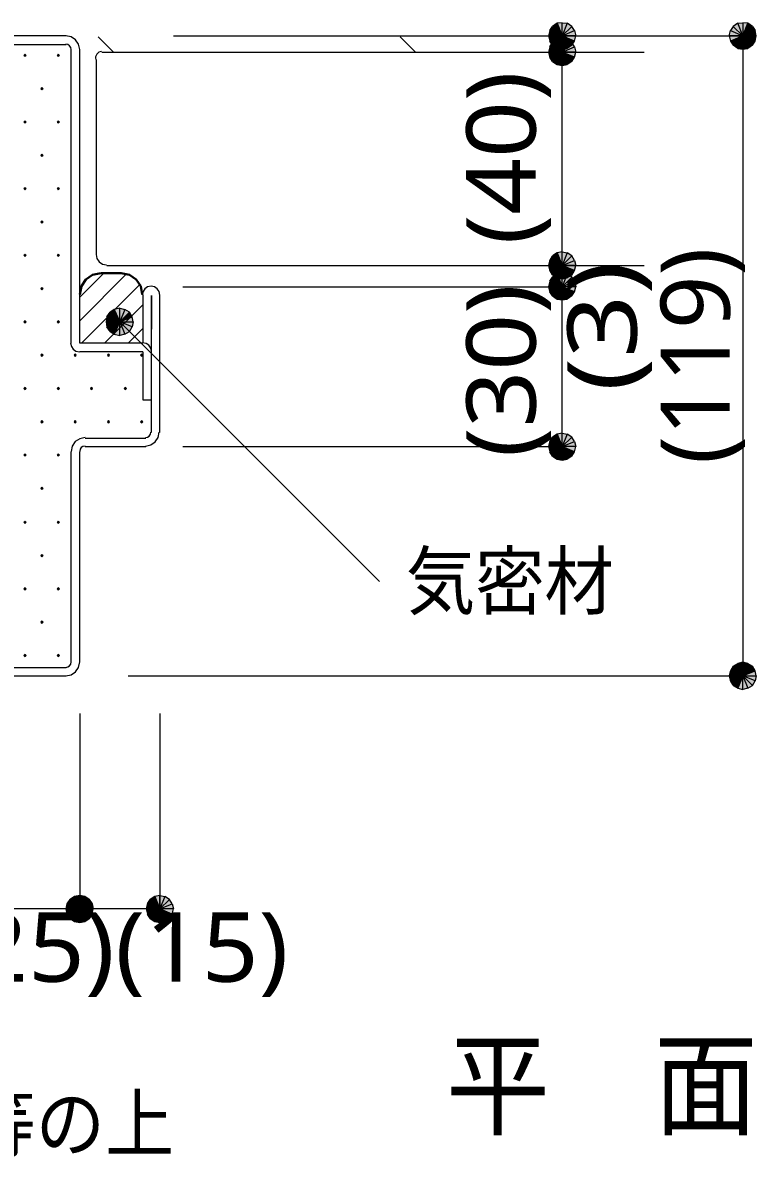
# Model space of a CAD drawing. Header units: millimetres. Extents: x 0 to 420, y 0 to 297.
# Drawn here: x 253.83 to 281.35, y 211.16 to 253.7 of the extents above; entities that cross this region are included whole.
import ezdxf
from ezdxf.enums import TextEntityAlignment as Align

# ---------------------------------------------------------------- set-up
doc = ezdxf.new("R2010")
doc.units = ezdxf.units.MM
doc.styles.add('kst32b', font='NotoSansJP-Variable.ttf')

msp = doc.modelspace()

# ---------------------------------------------------------------- hatches: boundary and pattern name
h = msp.add_hatch(color=7)
h.paths.add_polyline_path([(273.875, 253.682), (273.706, 253.555), (274.066, 253.217), (273.875, 253.682)])
h.paths.add_polyline_path([(273.706, 253.555), (274.066, 253.217), (273.6, 253.407), (273.706, 253.555)])
h.paths.add_polyline_path([(274.066, 253.217), (273.6, 253.407), (273.558, 253.217), (274.066, 253.217)])
h = msp.add_hatch(color=7)
h.paths.add_polyline_path([(274.426, 253.555), (274.257, 253.682), (274.066, 253.217), (274.426, 253.555)])
h.paths.add_polyline_path([(274.257, 253.682), (274.066, 253.217), (274.066, 253.704), (274.257, 253.682)])
h.paths.add_polyline_path([(274.066, 253.217), (274.066, 253.704), (273.875, 253.682), (274.066, 253.217)])
h = msp.add_hatch(color=7)
h.paths.add_polyline_path([(281.03, 253.682), (280.839, 253.704), (280.839, 253.217), (281.03, 253.682)])
h.paths.add_polyline_path([(280.839, 253.704), (280.839, 253.217), (280.649, 253.682), (280.839, 253.704)])
h.paths.add_polyline_path([(280.839, 253.217), (280.649, 253.682), (280.479, 253.555), (280.839, 253.217)])
h = msp.add_hatch(color=7)
h.paths.add_polyline_path([(281.347, 253.217), (281.305, 253.407), (280.839, 253.217), (281.347, 253.217)])
h.paths.add_polyline_path([(281.305, 253.407), (280.839, 253.217), (281.199, 253.555), (281.305, 253.407)])
h.paths.add_polyline_path([(280.839, 253.217), (281.199, 253.555), (281.03, 253.682), (280.839, 253.217)])
h = msp.add_hatch(color=7)
h.paths.add_polyline_path([(273.558, 253.217), (273.6, 253.005), (274.066, 253.217), (273.558, 253.217)])
h.paths.add_polyline_path([(273.6, 253.005), (274.066, 253.217), (273.706, 252.857), (273.6, 253.005)])
h.paths.add_polyline_path([(274.066, 253.217), (273.706, 252.857), (273.875, 252.73), (274.066, 253.217)])
for points in [[(273.875, 252.73), (274.066, 252.709), (274.066, 253.217), (273.875, 252.73)], [(281.305, 253.005), (281.347, 253.217), (280.839, 253.217), (281.305, 253.005)], [(253.915, 252.518), (253.894, 252.497), (253.873, 252.476), (253.894, 252.455), (253.915, 252.434), (253.937, 252.455), (253.958, 252.476), (253.937, 252.497), (253.915, 252.518)], [(255.164, 252.518), (255.143, 252.497), (255.122, 252.476), (255.143, 252.455), (255.164, 252.434), (255.185, 252.455), (255.207, 252.476), (255.185, 252.497), (255.164, 252.518)], [(273.875, 252.137), (274.066, 252.095), (274.066, 252.603), (273.875, 252.137)], [(254.55, 251.27), (254.529, 251.248), (254.508, 251.227), (254.529, 251.206), (254.55, 251.185), (254.571, 251.206), (254.593, 251.227), (254.571, 251.248), (254.55, 251.27)], [(253.915, 250.021), (253.894, 249.999), (253.873, 249.978), (253.894, 249.957), (253.915, 249.936), (253.937, 249.957), (253.958, 249.978), (253.937, 249.999), (253.915, 250.021)], [(255.164, 250.021), (255.143, 249.999), (255.122, 249.978), (255.143, 249.957), (255.164, 249.936), (255.185, 249.957), (255.207, 249.978), (255.185, 249.999), (255.164, 250.021)], [(254.55, 248.772), (254.529, 248.751), (254.508, 248.729), (254.529, 248.708), (254.55, 248.687), (254.571, 248.708), (254.593, 248.729), (254.571, 248.751), (254.55, 248.772)], [(253.915, 247.523), (253.894, 247.502), (253.873, 247.481), (253.894, 247.459), (253.915, 247.438), (253.937, 247.459), (253.958, 247.481), (253.937, 247.502), (253.915, 247.523)], [(255.164, 247.523), (255.143, 247.502), (255.122, 247.481), (255.143, 247.459), (255.164, 247.438), (255.185, 247.459), (255.207, 247.481), (255.185, 247.502), (255.164, 247.523)], [(254.55, 246.274), (254.529, 246.253), (254.508, 246.232), (254.529, 246.211), (254.55, 246.189), (254.571, 246.211), (254.593, 246.232), (254.571, 246.253), (254.55, 246.274)], [(253.915, 245.025), (253.894, 245.004), (253.873, 244.983), (253.894, 244.962), (253.915, 244.941), (253.937, 244.962), (253.958, 244.983), (253.937, 245.004), (253.915, 245.025)], [(255.164, 245.025), (255.143, 245.004), (255.122, 244.983), (255.143, 244.962), (255.164, 244.941), (255.185, 244.962), (255.207, 244.983), (255.185, 245.004), (255.164, 245.025)], [(273.875, 244.136), (274.066, 244.094), (274.066, 244.602), (273.875, 244.136)], [(273.875, 243.332), (274.066, 243.311), (274.066, 243.798), (273.875, 243.332)], [(254.55, 243.776), (254.529, 243.755), (254.508, 243.734), (254.529, 243.713), (254.55, 243.692), (254.571, 243.713), (254.593, 243.734), (254.571, 243.755), (254.55, 243.776)], [(253.915, 242.528), (253.894, 242.506), (253.873, 242.485), (253.894, 242.464), (253.915, 242.443), (253.937, 242.464), (253.958, 242.485), (253.937, 242.506), (253.915, 242.528)], [(255.164, 242.528), (255.143, 242.506), (255.122, 242.485), (255.143, 242.464), (255.164, 242.443), (255.185, 242.464), (255.207, 242.485), (255.185, 242.506), (255.164, 242.528)], [(257.937, 242.676), (257.831, 242.845), (257.471, 242.485), (257.937, 242.676)], [(254.55, 241.279), (254.529, 241.258), (254.508, 241.237), (254.529, 241.215), (254.55, 241.194), (254.571, 241.215), (254.593, 241.237), (254.571, 241.258), (254.55, 241.279)], [(255.799, 241.279), (255.778, 241.258), (255.757, 241.237), (255.778, 241.215), (255.799, 241.194), (255.82, 241.215), (255.841, 241.237), (255.82, 241.258), (255.799, 241.279)], [(257.048, 241.279), (257.027, 241.258), (257.006, 241.237), (257.027, 241.215), (257.048, 241.194), (257.069, 241.215), (257.09, 241.237), (257.069, 241.258), (257.048, 241.279)], [(258.297, 241.279), (258.276, 241.258), (258.254, 241.237), (258.276, 241.215), (258.297, 241.194), (258.318, 241.215), (258.339, 241.237), (258.318, 241.258), (258.297, 241.279)], [(253.915, 240.03), (253.894, 240.009), (253.873, 239.988), (253.894, 239.966), (253.915, 239.945), (253.937, 239.966), (253.958, 239.988), (253.937, 240.009), (253.915, 240.03)], [(255.164, 240.03), (255.143, 240.009), (255.122, 239.988), (255.143, 239.966), (255.164, 239.945), (255.185, 239.966), (255.207, 239.988), (255.185, 240.009), (255.164, 240.03)], [(256.413, 240.03), (256.392, 240.009), (256.371, 239.988), (256.392, 239.966), (256.413, 239.945), (256.434, 239.966), (256.455, 239.988), (256.434, 240.009), (256.413, 240.03)], [(257.683, 240.03), (257.662, 240.009), (257.641, 239.988), (257.662, 239.966), (257.683, 239.945), (257.704, 239.966), (257.725, 239.988), (257.704, 240.009), (257.683, 240.03)], [(254.55, 238.781), (254.529, 238.76), (254.508, 238.739), (254.529, 238.718), (254.55, 238.696), (254.571, 238.718), (254.593, 238.739), (254.571, 238.76), (254.55, 238.781)], [(255.799, 238.781), (255.778, 238.76), (255.757, 238.739), (255.778, 238.718), (255.799, 238.696), (255.82, 238.718), (255.841, 238.739), (255.82, 238.76), (255.799, 238.781)], [(257.048, 238.781), (257.027, 238.76), (257.006, 238.739), (257.027, 238.718), (257.048, 238.696), (257.069, 238.718), (257.09, 238.739), (257.069, 238.76), (257.048, 238.781)], [(258.297, 238.781), (258.276, 238.76), (258.254, 238.739), (258.276, 238.718), (258.297, 238.696), (258.318, 238.718), (258.339, 238.739), (258.318, 238.76), (258.297, 238.781)], [(253.915, 237.532), (253.894, 237.511), (253.873, 237.49), (253.894, 237.469), (253.915, 237.448), (253.937, 237.469), (253.958, 237.49), (253.937, 237.511), (253.915, 237.532)], [(255.164, 237.532), (255.143, 237.511), (255.122, 237.49), (255.143, 237.469), (255.164, 237.448), (255.185, 237.469), (255.207, 237.49), (255.185, 237.511), (255.164, 237.532)], [(273.875, 237.342), (274.066, 237.299), (274.066, 237.807), (273.875, 237.342)], [(254.55, 236.283), (254.529, 236.262), (254.508, 236.241), (254.529, 236.22), (254.55, 236.199), (254.571, 236.22), (254.593, 236.241), (254.571, 236.262), (254.55, 236.283)], [(253.915, 235.013), (253.894, 234.992), (253.873, 234.971), (253.894, 234.95), (253.915, 234.929), (253.937, 234.95), (253.958, 234.971), (253.937, 234.992), (253.915, 235.013)], [(255.164, 235.013), (255.143, 234.992), (255.122, 234.971), (255.143, 234.95), (255.164, 234.929), (255.185, 234.95), (255.207, 234.971), (255.185, 234.992), (255.164, 235.013)], [(254.55, 233.765), (254.529, 233.743), (254.508, 233.722), (254.529, 233.701), (254.55, 233.68), (254.571, 233.701), (254.593, 233.722), (254.571, 233.743), (254.55, 233.765)], [(253.915, 232.516), (253.894, 232.495), (253.873, 232.473), (253.894, 232.452), (253.915, 232.431), (253.937, 232.452), (253.958, 232.473), (253.937, 232.495), (253.915, 232.516)], [(255.164, 232.516), (255.143, 232.495), (255.122, 232.473), (255.143, 232.452), (255.164, 232.431), (255.185, 232.452), (255.207, 232.473), (255.185, 232.495), (255.164, 232.516)], [(254.55, 231.267), (254.529, 231.246), (254.508, 231.225), (254.529, 231.204), (254.55, 231.182), (254.571, 231.204), (254.593, 231.225), (254.571, 231.246), (254.55, 231.267)], [(253.915, 230.018), (253.894, 229.997), (253.873, 229.976), (253.894, 229.955), (253.915, 229.933), (253.937, 229.955), (253.958, 229.976), (253.937, 229.997), (253.915, 230.018)], [(255.164, 230.018), (255.143, 229.997), (255.122, 229.976), (255.143, 229.955), (255.164, 229.933), (255.185, 229.955), (255.207, 229.976), (255.185, 229.997), (255.164, 230.018)], [(280.374, 229.404), (280.331, 229.214), (280.839, 229.214), (280.374, 229.404)], [(255.778, 220.006), (255.969, 219.964), (255.969, 220.472), (255.778, 220.006)], [(258.784, 220.006), (258.974, 219.964), (258.974, 220.472), (258.784, 220.006)]]:
    msp.add_hatch(color=7).paths.add_polyline_path(points)
h = msp.add_hatch(color=7)
h.paths.add_polyline_path([(274.532, 253.005), (274.574, 253.217), (274.066, 253.217), (274.532, 253.005)])
h.paths.add_polyline_path([(274.574, 253.217), (274.066, 253.217), (274.532, 253.407), (274.574, 253.217)])
h.paths.add_polyline_path([(274.066, 253.217), (274.532, 253.407), (274.426, 253.555), (274.066, 253.217)])
h = msp.add_hatch(color=7)
h.paths.add_polyline_path([(274.066, 252.709), (274.257, 252.73), (274.066, 253.217), (274.066, 252.709)])
h.paths.add_polyline_path([(274.257, 252.73), (274.066, 253.217), (274.426, 252.857), (274.257, 252.73)])
h.paths.add_polyline_path([(274.066, 253.217), (274.426, 252.857), (274.532, 253.005), (274.066, 253.217)])
h = msp.add_hatch(color=7)
h.paths.add_polyline_path([(280.479, 253.555), (280.374, 253.407), (280.839, 253.217), (280.479, 253.555)])
h.paths.add_polyline_path([(280.374, 253.407), (280.839, 253.217), (280.331, 253.217), (280.374, 253.407)])
h.paths.add_polyline_path([(280.839, 253.217), (280.331, 253.217), (280.374, 253.005), (280.839, 253.217)])
h = msp.add_hatch(color=7)
h.paths.add_polyline_path([(280.374, 253.005), (280.479, 252.857), (280.839, 253.217), (280.374, 253.005)])
h.paths.add_polyline_path([(280.479, 252.857), (280.839, 253.217), (280.649, 252.73), (280.479, 252.857)])
h.paths.add_polyline_path([(280.839, 253.217), (280.649, 252.73), (280.839, 252.709), (280.839, 253.217)])
h = msp.add_hatch(color=7)
h.paths.add_polyline_path([(280.839, 252.709), (281.03, 252.73), (280.839, 253.217), (280.839, 252.709)])
h.paths.add_polyline_path([(281.03, 252.73), (280.839, 253.217), (281.199, 252.857), (281.03, 252.73)])
h.paths.add_polyline_path([(280.839, 253.217), (281.199, 252.857), (281.305, 253.005), (280.839, 253.217)])
h = msp.add_hatch(color=7)
h.paths.add_polyline_path([(273.875, 253.069), (273.706, 252.963), (274.066, 252.603), (273.875, 253.069)])
h.paths.add_polyline_path([(273.706, 252.963), (274.066, 252.603), (273.6, 252.793), (273.706, 252.963)])
h.paths.add_polyline_path([(274.066, 252.603), (273.6, 252.793), (273.558, 252.603), (274.066, 252.603)])
h = msp.add_hatch(color=7)
h.paths.add_polyline_path([(274.426, 252.963), (274.257, 253.069), (274.066, 252.603), (274.426, 252.963)])
h.paths.add_polyline_path([(274.257, 253.069), (274.066, 252.603), (274.066, 253.111), (274.257, 253.069)])
h.paths.add_polyline_path([(274.066, 252.603), (274.066, 253.111), (273.875, 253.069), (274.066, 252.603)])
h = msp.add_hatch(color=7)
h.paths.add_polyline_path([(274.532, 252.412), (274.574, 252.603), (274.066, 252.603), (274.532, 252.412)])
h.paths.add_polyline_path([(274.574, 252.603), (274.066, 252.603), (274.532, 252.793), (274.574, 252.603)])
h.paths.add_polyline_path([(274.066, 252.603), (274.532, 252.793), (274.426, 252.963), (274.066, 252.603)])
h = msp.add_hatch(color=7)
h.paths.add_polyline_path([(273.558, 252.603), (273.6, 252.412), (274.066, 252.603), (273.558, 252.603)])
h.paths.add_polyline_path([(273.6, 252.412), (274.066, 252.603), (273.706, 252.243), (273.6, 252.412)])
h.paths.add_polyline_path([(274.066, 252.603), (273.706, 252.243), (273.875, 252.137), (274.066, 252.603)])
h = msp.add_hatch(color=7)
h.paths.add_polyline_path([(274.066, 252.095), (274.257, 252.137), (274.066, 252.603), (274.066, 252.095)])
h.paths.add_polyline_path([(274.257, 252.137), (274.066, 252.603), (274.426, 252.243), (274.257, 252.137)])
h.paths.add_polyline_path([(274.066, 252.603), (274.426, 252.243), (274.532, 252.412), (274.066, 252.603)])
h = msp.add_hatch(color=7)
h.paths.add_polyline_path([(273.875, 245.068), (273.706, 244.962), (274.066, 244.602), (273.875, 245.068)])
h.paths.add_polyline_path([(273.706, 244.962), (274.066, 244.602), (273.6, 244.792), (273.706, 244.962)])
h.paths.add_polyline_path([(274.066, 244.602), (273.6, 244.792), (273.558, 244.602), (274.066, 244.602)])
h = msp.add_hatch(color=7)
h.paths.add_polyline_path([(274.426, 244.962), (274.257, 245.068), (274.066, 244.602), (274.426, 244.962)])
h.paths.add_polyline_path([(274.257, 245.068), (274.066, 244.602), (274.066, 245.11), (274.257, 245.068)])
h.paths.add_polyline_path([(274.066, 244.602), (274.066, 245.11), (273.875, 245.068), (274.066, 244.602)])
h = msp.add_hatch(color=7)
h.paths.add_polyline_path([(274.532, 244.412), (274.574, 244.602), (274.066, 244.602), (274.532, 244.412)])
h.paths.add_polyline_path([(274.574, 244.602), (274.066, 244.602), (274.532, 244.792), (274.574, 244.602)])
h.paths.add_polyline_path([(274.066, 244.602), (274.532, 244.792), (274.426, 244.962), (274.066, 244.602)])
h = msp.add_hatch(color=7)
h.paths.add_polyline_path([(273.558, 244.602), (273.6, 244.412), (274.066, 244.602), (273.558, 244.602)])
h.paths.add_polyline_path([(273.6, 244.412), (274.066, 244.602), (273.706, 244.242), (273.6, 244.412)])
h.paths.add_polyline_path([(274.066, 244.602), (273.706, 244.242), (273.875, 244.136), (274.066, 244.602)])
h = msp.add_hatch(color=7)
h.paths.add_polyline_path([(273.875, 244.284), (273.706, 244.157), (274.066, 243.798), (273.875, 244.284)])
h.paths.add_polyline_path([(273.706, 244.157), (274.066, 243.798), (273.6, 244.009), (273.706, 244.157)])
h.paths.add_polyline_path([(274.066, 243.798), (273.6, 244.009), (273.558, 243.798), (274.066, 243.798)])
h = msp.add_hatch(color=7)
h.paths.add_polyline_path([(274.426, 244.157), (274.257, 244.284), (274.066, 243.798), (274.426, 244.157)])
h.paths.add_polyline_path([(274.257, 244.284), (274.066, 243.798), (274.066, 244.306), (274.257, 244.284)])
h.paths.add_polyline_path([(274.066, 243.798), (274.066, 244.306), (273.875, 244.284), (274.066, 243.798)])
h = msp.add_hatch(color=7)
h.paths.add_polyline_path([(274.066, 244.094), (274.257, 244.136), (274.066, 244.602), (274.066, 244.094)])
h.paths.add_polyline_path([(274.257, 244.136), (274.066, 244.602), (274.426, 244.242), (274.257, 244.136)])
h.paths.add_polyline_path([(274.066, 244.602), (274.426, 244.242), (274.532, 244.412), (274.066, 244.602)])
h = msp.add_hatch(color=7)
h.paths.add_polyline_path([(273.558, 243.798), (273.6, 243.607), (274.066, 243.798), (273.558, 243.798)])
h.paths.add_polyline_path([(273.6, 243.607), (274.066, 243.798), (273.706, 243.459), (273.6, 243.607)])
h.paths.add_polyline_path([(274.066, 243.798), (273.706, 243.459), (273.875, 243.332), (274.066, 243.798)])
h = msp.add_hatch(color=7)
h.paths.add_polyline_path([(274.532, 243.607), (274.574, 243.798), (274.066, 243.798), (274.532, 243.607)])
h.paths.add_polyline_path([(274.574, 243.798), (274.066, 243.798), (274.532, 244.009), (274.574, 243.798)])
h.paths.add_polyline_path([(274.066, 243.798), (274.532, 244.009), (274.426, 244.157), (274.066, 243.798)])
h = msp.add_hatch(color=7)
h.paths.add_polyline_path([(274.066, 243.311), (274.257, 243.332), (274.066, 243.798), (274.066, 243.311)])
h.paths.add_polyline_path([(274.257, 243.332), (274.066, 243.798), (274.426, 243.459), (274.257, 243.332)])
h.paths.add_polyline_path([(274.066, 243.798), (274.426, 243.459), (274.532, 243.607), (274.066, 243.798)])
h = msp.add_hatch(color=7)
h.paths.add_polyline_path([(257.26, 242.951), (257.112, 242.845), (257.471, 242.485), (257.26, 242.951)])
h.paths.add_polyline_path([(257.112, 242.845), (257.471, 242.485), (256.985, 242.676), (257.112, 242.845)])
h.paths.add_polyline_path([(257.471, 242.485), (256.985, 242.676), (256.963, 242.485), (257.471, 242.485)])
h = msp.add_hatch(color=7)
h.paths.add_polyline_path([(257.831, 242.845), (257.662, 242.951), (257.471, 242.485), (257.831, 242.845)])
h.paths.add_polyline_path([(257.662, 242.951), (257.471, 242.485), (257.471, 242.993), (257.662, 242.951)])
h.paths.add_polyline_path([(257.471, 242.485), (257.471, 242.993), (257.26, 242.951), (257.471, 242.485)])
h = msp.add_hatch(color=7)
h.paths.add_polyline_path([(257.831, 242.125), (257.937, 242.295), (257.471, 242.485), (257.831, 242.125)])
h.paths.add_polyline_path([(257.937, 242.295), (257.471, 242.485), (257.979, 242.485), (257.937, 242.295)])
h.paths.add_polyline_path([(257.471, 242.485), (257.979, 242.485), (257.937, 242.676), (257.471, 242.485)])
h = msp.add_hatch(color=7)
h.paths.add_polyline_path([(256.963, 242.485), (256.985, 242.295), (257.471, 242.485), (256.963, 242.485)])
h.paths.add_polyline_path([(256.985, 242.295), (257.471, 242.485), (257.112, 242.125), (256.985, 242.295)])
h.paths.add_polyline_path([(257.471, 242.485), (257.112, 242.125), (257.26, 242.02), (257.471, 242.485)])
h = msp.add_hatch(color=7)
h.paths.add_polyline_path([(257.26, 242.02), (257.471, 241.977), (257.471, 242.485), (257.26, 242.02)])
h.paths.add_polyline_path([(257.471, 241.977), (257.471, 242.485), (257.662, 242.02), (257.471, 241.977)])
h.paths.add_polyline_path([(257.471, 242.485), (257.662, 242.02), (257.831, 242.125), (257.471, 242.485)])
h = msp.add_hatch(color=7)
h.paths.add_polyline_path([(273.875, 238.273), (273.706, 238.167), (274.066, 237.807), (273.875, 238.273)])
h.paths.add_polyline_path([(273.706, 238.167), (274.066, 237.807), (273.6, 237.998), (273.706, 238.167)])
h.paths.add_polyline_path([(274.066, 237.807), (273.6, 237.998), (273.558, 237.807), (274.066, 237.807)])
h = msp.add_hatch(color=7)
h.paths.add_polyline_path([(274.426, 238.167), (274.257, 238.273), (274.066, 237.807), (274.426, 238.167)])
h.paths.add_polyline_path([(274.257, 238.273), (274.066, 237.807), (274.066, 238.315), (274.257, 238.273)])
h.paths.add_polyline_path([(274.066, 237.807), (274.066, 238.315), (273.875, 238.273), (274.066, 237.807)])
h = msp.add_hatch(color=7)
h.paths.add_polyline_path([(274.532, 237.617), (274.574, 237.807), (274.066, 237.807), (274.532, 237.617)])
h.paths.add_polyline_path([(274.574, 237.807), (274.066, 237.807), (274.532, 237.998), (274.574, 237.807)])
h.paths.add_polyline_path([(274.066, 237.807), (274.532, 237.998), (274.426, 238.167), (274.066, 237.807)])
h = msp.add_hatch(color=7)
h.paths.add_polyline_path([(273.558, 237.807), (273.6, 237.617), (274.066, 237.807), (273.558, 237.807)])
h.paths.add_polyline_path([(273.6, 237.617), (274.066, 237.807), (273.706, 237.448), (273.6, 237.617)])
h.paths.add_polyline_path([(274.066, 237.807), (273.706, 237.448), (273.875, 237.342), (274.066, 237.807)])
h = msp.add_hatch(color=7)
h.paths.add_polyline_path([(274.066, 237.299), (274.257, 237.342), (274.066, 237.807), (274.066, 237.299)])
h.paths.add_polyline_path([(274.257, 237.342), (274.066, 237.807), (274.426, 237.448), (274.257, 237.342)])
h.paths.add_polyline_path([(274.066, 237.807), (274.426, 237.448), (274.532, 237.617), (274.066, 237.807)])
h = msp.add_hatch(color=7)
h.paths.add_polyline_path([(280.839, 229.722), (280.649, 229.679), (280.839, 229.214), (280.839, 229.722)])
h.paths.add_polyline_path([(280.649, 229.679), (280.839, 229.214), (280.479, 229.574), (280.649, 229.679)])
h.paths.add_polyline_path([(280.839, 229.214), (280.479, 229.574), (280.374, 229.404), (280.839, 229.214)])
h = msp.add_hatch(color=7)
h.paths.add_polyline_path([(281.305, 229.404), (281.199, 229.574), (280.839, 229.214), (281.305, 229.404)])
h.paths.add_polyline_path([(281.199, 229.574), (280.839, 229.214), (281.03, 229.679), (281.199, 229.574)])
h.paths.add_polyline_path([(280.839, 229.214), (281.03, 229.679), (280.839, 229.722), (280.839, 229.214)])
h = msp.add_hatch(color=7)
h.paths.add_polyline_path([(281.199, 228.854), (281.305, 229.023), (280.839, 229.214), (281.199, 228.854)])
h.paths.add_polyline_path([(281.305, 229.023), (280.839, 229.214), (281.347, 229.214), (281.305, 229.023)])
h.paths.add_polyline_path([(280.839, 229.214), (281.347, 229.214), (281.305, 229.404), (280.839, 229.214)])
h = msp.add_hatch(color=7)
h.paths.add_polyline_path([(280.331, 229.214), (280.374, 229.023), (280.839, 229.214), (280.331, 229.214)])
h.paths.add_polyline_path([(280.374, 229.023), (280.839, 229.214), (280.479, 228.854), (280.374, 229.023)])
h.paths.add_polyline_path([(280.839, 229.214), (280.479, 228.854), (280.649, 228.748), (280.839, 229.214)])
h = msp.add_hatch(color=7)
h.paths.add_polyline_path([(280.649, 228.748), (280.839, 228.706), (280.839, 229.214), (280.649, 228.748)])
h.paths.add_polyline_path([(280.839, 228.706), (280.839, 229.214), (281.03, 228.748), (280.839, 228.706)])
h.paths.add_polyline_path([(280.839, 229.214), (281.03, 228.748), (281.199, 228.854), (280.839, 229.214)])
h = msp.add_hatch(color=7)
h.paths.add_polyline_path([(255.778, 220.938), (255.609, 220.832), (255.969, 220.472), (255.778, 220.938)])
h.paths.add_polyline_path([(255.609, 220.832), (255.969, 220.472), (255.503, 220.662), (255.609, 220.832)])
h.paths.add_polyline_path([(255.969, 220.472), (255.503, 220.662), (255.461, 220.472), (255.969, 220.472)])
h = msp.add_hatch(color=7)
h.paths.add_polyline_path([(255.609, 220.832), (255.503, 220.662), (255.969, 220.472), (255.609, 220.832)])
h.paths.add_polyline_path([(255.503, 220.662), (255.969, 220.472), (255.461, 220.472), (255.503, 220.662)])
h.paths.add_polyline_path([(255.969, 220.472), (255.461, 220.472), (255.503, 220.281), (255.969, 220.472)])
h = msp.add_hatch(color=7)
h.paths.add_polyline_path([(255.969, 220.98), (255.778, 220.938), (255.969, 220.472), (255.969, 220.98)])
h.paths.add_polyline_path([(255.778, 220.938), (255.969, 220.472), (255.609, 220.832), (255.778, 220.938)])
h.paths.add_polyline_path([(255.969, 220.472), (255.609, 220.832), (255.503, 220.662), (255.969, 220.472)])
h = msp.add_hatch(color=7)
h.paths.add_polyline_path([(256.159, 220.938), (255.969, 220.98), (255.969, 220.472), (256.159, 220.938)])
h.paths.add_polyline_path([(255.969, 220.98), (255.969, 220.472), (255.778, 220.938), (255.969, 220.98)])
h.paths.add_polyline_path([(255.969, 220.472), (255.778, 220.938), (255.609, 220.832), (255.969, 220.472)])
h = msp.add_hatch(color=7)
h.paths.add_polyline_path([(256.328, 220.832), (256.159, 220.938), (255.969, 220.472), (256.328, 220.832)])
h.paths.add_polyline_path([(256.159, 220.938), (255.969, 220.472), (255.969, 220.98), (256.159, 220.938)])
h.paths.add_polyline_path([(255.969, 220.472), (255.969, 220.98), (255.778, 220.938), (255.969, 220.472)])
h = msp.add_hatch(color=7)
h.paths.add_polyline_path([(256.328, 220.832), (256.159, 220.938), (255.969, 220.472), (256.328, 220.832)])
h.paths.add_polyline_path([(256.159, 220.938), (255.969, 220.472), (255.969, 220.98), (256.159, 220.938)])
h = msp.add_hatch(color=7)
h.paths.add_polyline_path([(256.477, 220.472), (256.434, 220.662), (255.969, 220.472), (256.477, 220.472)])
h.paths.add_polyline_path([(256.434, 220.662), (255.969, 220.472), (256.328, 220.832), (256.434, 220.662)])
h.paths.add_polyline_path([(255.969, 220.472), (256.328, 220.832), (256.159, 220.938), (255.969, 220.472)])
h = msp.add_hatch(color=7)
h.paths.add_polyline_path([(256.434, 220.281), (256.477, 220.472), (255.969, 220.472), (256.434, 220.281)])
h.paths.add_polyline_path([(256.477, 220.472), (255.969, 220.472), (256.434, 220.662), (256.477, 220.472)])
h.paths.add_polyline_path([(255.969, 220.472), (256.434, 220.662), (256.328, 220.832), (255.969, 220.472)])
h = msp.add_hatch(color=7)
h.paths.add_polyline_path([(256.434, 220.281), (256.477, 220.472), (255.969, 220.472), (256.434, 220.281)])
h.paths.add_polyline_path([(256.477, 220.472), (255.969, 220.472), (256.434, 220.662), (256.477, 220.472)])
h.paths.add_polyline_path([(255.969, 220.472), (256.434, 220.662), (256.328, 220.832), (255.969, 220.472)])
h = msp.add_hatch(color=7)
h.paths.add_polyline_path([(258.784, 220.938), (258.614, 220.832), (258.974, 220.472), (258.784, 220.938)])
h.paths.add_polyline_path([(258.614, 220.832), (258.974, 220.472), (258.509, 220.662), (258.614, 220.832)])
h.paths.add_polyline_path([(258.974, 220.472), (258.509, 220.662), (258.466, 220.472), (258.974, 220.472)])
h = msp.add_hatch(color=7)
h.paths.add_polyline_path([(259.334, 220.832), (259.165, 220.938), (258.974, 220.472), (259.334, 220.832)])
h.paths.add_polyline_path([(259.165, 220.938), (258.974, 220.472), (258.974, 220.98), (259.165, 220.938)])
h.paths.add_polyline_path([(258.974, 220.472), (258.974, 220.98), (258.784, 220.938), (258.974, 220.472)])
h = msp.add_hatch(color=7)
h.paths.add_polyline_path([(259.44, 220.281), (259.482, 220.472), (258.974, 220.472), (259.44, 220.281)])
h.paths.add_polyline_path([(259.482, 220.472), (258.974, 220.472), (259.44, 220.662), (259.482, 220.472)])
h.paths.add_polyline_path([(258.974, 220.472), (259.44, 220.662), (259.334, 220.832), (258.974, 220.472)])
h = msp.add_hatch(color=7)
h.paths.add_polyline_path([(255.503, 220.662), (255.461, 220.472), (255.969, 220.472), (255.503, 220.662)])
h.paths.add_polyline_path([(255.461, 220.472), (255.969, 220.472), (255.503, 220.281), (255.461, 220.472)])
h.paths.add_polyline_path([(255.969, 220.472), (255.503, 220.281), (255.609, 220.112), (255.969, 220.472)])
h = msp.add_hatch(color=7)
h.paths.add_polyline_path([(255.461, 220.472), (255.503, 220.281), (255.969, 220.472), (255.461, 220.472)])
h.paths.add_polyline_path([(255.503, 220.281), (255.969, 220.472), (255.609, 220.112), (255.503, 220.281)])
h.paths.add_polyline_path([(255.969, 220.472), (255.609, 220.112), (255.778, 220.006), (255.969, 220.472)])
h = msp.add_hatch(color=7)
h.paths.add_polyline_path([(255.503, 220.281), (255.609, 220.112), (255.969, 220.472), (255.503, 220.281)])
h.paths.add_polyline_path([(255.609, 220.112), (255.969, 220.472), (255.778, 220.006), (255.609, 220.112)])
h.paths.add_polyline_path([(255.969, 220.472), (255.778, 220.006), (255.969, 219.964), (255.969, 220.472)])
h = msp.add_hatch(color=7)
h.paths.add_polyline_path([(255.609, 220.112), (255.778, 220.006), (255.969, 220.472), (255.609, 220.112)])
h.paths.add_polyline_path([(255.778, 220.006), (255.969, 220.472), (255.969, 219.964), (255.778, 220.006)])
h.paths.add_polyline_path([(255.969, 220.472), (255.969, 219.964), (256.159, 220.006), (255.969, 220.472)])
h = msp.add_hatch(color=7)
h.paths.add_polyline_path([(256.159, 220.006), (256.328, 220.112), (255.969, 220.472), (256.159, 220.006)])
h.paths.add_polyline_path([(256.328, 220.112), (255.969, 220.472), (256.434, 220.281), (256.328, 220.112)])
h.paths.add_polyline_path([(255.969, 220.472), (256.434, 220.281), (256.477, 220.472), (255.969, 220.472)])
h = msp.add_hatch(color=7)
h.paths.add_polyline_path([(255.969, 219.964), (256.159, 220.006), (255.969, 220.472), (255.969, 219.964)])
h.paths.add_polyline_path([(256.159, 220.006), (255.969, 220.472), (256.328, 220.112), (256.159, 220.006)])
h.paths.add_polyline_path([(255.969, 220.472), (256.328, 220.112), (256.434, 220.281), (255.969, 220.472)])
h = msp.add_hatch(color=7)
h.paths.add_polyline_path([(255.969, 219.964), (256.159, 220.006), (255.969, 220.472), (255.969, 219.964)])
h.paths.add_polyline_path([(256.159, 220.006), (255.969, 220.472), (256.328, 220.112), (256.159, 220.006)])
h.paths.add_polyline_path([(255.969, 220.472), (256.328, 220.112), (256.434, 220.281), (255.969, 220.472)])
h = msp.add_hatch(color=7)
h.paths.add_polyline_path([(258.466, 220.472), (258.509, 220.281), (258.974, 220.472), (258.466, 220.472)])
h.paths.add_polyline_path([(258.509, 220.281), (258.974, 220.472), (258.614, 220.112), (258.509, 220.281)])
h.paths.add_polyline_path([(258.974, 220.472), (258.614, 220.112), (258.784, 220.006), (258.974, 220.472)])
h = msp.add_hatch(color=7)
h.paths.add_polyline_path([(258.974, 219.964), (259.165, 220.006), (258.974, 220.472), (258.974, 219.964)])
h.paths.add_polyline_path([(259.165, 220.006), (258.974, 220.472), (259.334, 220.112), (259.165, 220.006)])
h.paths.add_polyline_path([(258.974, 220.472), (259.334, 220.112), (259.44, 220.281), (258.974, 220.472)])

# ---------------------------------------------------------------- linework, layer by layer
at = {"lineweight": 0}
for points in [[(273.875, 253.682), (273.706, 253.555), (274.066, 253.217)], [(274.066, 253.217), (274.066, 253.704), (273.875, 253.682)], [(274.257, 253.682), (274.066, 253.217), (274.066, 253.704)], [(274.426, 253.555), (274.257, 253.682), (274.066, 253.217)], [(280.839, 253.217), (280.649, 253.682), (280.479, 253.555)], [(280.839, 253.704), (280.839, 253.217), (280.649, 253.682)], [(281.03, 253.682), (280.839, 253.704), (280.839, 253.217)], [(280.839, 253.217), (281.199, 253.555), (281.03, 253.682)], [(274.066, 253.217), (273.6, 253.407), (273.558, 253.217)], [(273.558, 253.217), (273.6, 253.005), (274.066, 253.217)], [(273.706, 253.555), (274.066, 253.217), (273.6, 253.407)], [(273.6, 253.005), (274.066, 253.217), (273.706, 252.857)], [(274.066, 253.217), (273.706, 252.857), (273.875, 252.73)], [(273.875, 252.73), (274.066, 252.709), (274.066, 253.217)], [(274.066, 253.217), (274.532, 253.407), (274.426, 253.555)], [(274.574, 253.217), (274.066, 253.217), (274.532, 253.407)], [(274.066, 252.709), (274.257, 252.73), (274.066, 253.217)], [(274.257, 252.73), (274.066, 253.217), (274.426, 252.857)], [(274.066, 253.217), (274.426, 252.857), (274.532, 253.005)], [(274.532, 253.005), (274.574, 253.217), (274.066, 253.217)], [(280.374, 253.407), (280.839, 253.217), (280.331, 253.217)], [(280.839, 253.217), (280.331, 253.217), (280.374, 253.005)], [(280.479, 253.555), (280.374, 253.407), (280.839, 253.217)], [(280.374, 253.005), (280.479, 252.857), (280.839, 253.217)], [(280.479, 252.857), (280.839, 253.217), (280.649, 252.73)], [(280.839, 253.217), (280.649, 252.73), (280.839, 252.709)], [(281.305, 253.407), (280.839, 253.217), (281.199, 253.555)], [(281.347, 253.217), (281.305, 253.407), (280.839, 253.217)], [(280.839, 252.709), (281.03, 252.73), (280.839, 253.217)], [(281.03, 252.73), (280.839, 253.217), (281.199, 252.857)], [(280.839, 253.217), (281.199, 252.857), (281.305, 253.005)], [(281.305, 253.005), (281.347, 253.217), (280.839, 253.217)], [(274.066, 252.603), (273.6, 252.793), (273.558, 252.603)], [(273.706, 252.963), (274.066, 252.603), (273.6, 252.793)], [(273.875, 253.069), (273.706, 252.963), (274.066, 252.603)], [(274.066, 252.603), (274.066, 253.111), (273.875, 253.069)], [(274.257, 253.069), (274.066, 252.603), (274.066, 253.111)], [(274.426, 252.963), (274.257, 253.069), (274.066, 252.603)], [(274.066, 252.603), (274.532, 252.793), (274.426, 252.963)], [(274.574, 252.603), (274.066, 252.603), (274.532, 252.793)], [(253.915, 252.518), (253.894, 252.497), (253.873, 252.476), (253.894, 252.455), (253.915, 252.434), (253.937, 252.455), (253.958, 252.476), (253.937, 252.497)], [(255.164, 252.518), (255.143, 252.497), (255.122, 252.476), (255.143, 252.455), (255.164, 252.434), (255.185, 252.455), (255.207, 252.476), (255.185, 252.497)], [(273.558, 252.603), (273.6, 252.412), (274.066, 252.603)], [(273.6, 252.412), (274.066, 252.603), (273.706, 252.243)], [(274.066, 252.603), (273.706, 252.243), (273.875, 252.137)], [(273.875, 252.137), (274.066, 252.095), (274.066, 252.603)], [(274.066, 252.095), (274.257, 252.137), (274.066, 252.603)], [(274.257, 252.137), (274.066, 252.603), (274.426, 252.243)], [(274.066, 252.603), (274.426, 252.243), (274.532, 252.412)], [(274.532, 252.412), (274.574, 252.603), (274.066, 252.603)], [(254.55, 251.27), (254.529, 251.248), (254.508, 251.227), (254.529, 251.206), (254.55, 251.185), (254.571, 251.206), (254.593, 251.227), (254.571, 251.248)], [(253.915, 250.021), (253.894, 249.999), (253.873, 249.978), (253.894, 249.957), (253.915, 249.936), (253.937, 249.957), (253.958, 249.978), (253.937, 249.999)], [(255.164, 250.021), (255.143, 249.999), (255.122, 249.978), (255.143, 249.957), (255.164, 249.936), (255.185, 249.957), (255.207, 249.978), (255.185, 249.999)], [(254.55, 248.772), (254.529, 248.751), (254.508, 248.729), (254.529, 248.708), (254.55, 248.687), (254.571, 248.708), (254.593, 248.729), (254.571, 248.751)], [(253.915, 247.523), (253.894, 247.502), (253.873, 247.481), (253.894, 247.459), (253.915, 247.438), (253.937, 247.459), (253.958, 247.481), (253.937, 247.502)], [(255.164, 247.523), (255.143, 247.502), (255.122, 247.481), (255.143, 247.459), (255.164, 247.438), (255.185, 247.459), (255.207, 247.481), (255.185, 247.502)], [(254.55, 246.274), (254.529, 246.253), (254.508, 246.232), (254.529, 246.211), (254.55, 246.189), (254.571, 246.211), (254.593, 246.232), (254.571, 246.253)], [(273.875, 245.068), (273.706, 244.962), (274.066, 244.602)], [(274.066, 244.602), (274.066, 245.11), (273.875, 245.068)], [(274.257, 245.068), (274.066, 244.602), (274.066, 245.11)], [(274.426, 244.962), (274.257, 245.068), (274.066, 244.602)], [(253.915, 245.025), (253.894, 245.004), (253.873, 244.983), (253.894, 244.962), (253.915, 244.941), (253.937, 244.962), (253.958, 244.983), (253.937, 245.004)], [(255.164, 245.025), (255.143, 245.004), (255.122, 244.983), (255.143, 244.962), (255.164, 244.941), (255.185, 244.962), (255.207, 244.983), (255.185, 245.004)], [(274.066, 244.602), (273.6, 244.792), (273.558, 244.602)], [(273.706, 244.962), (274.066, 244.602), (273.6, 244.792)], [(274.066, 244.602), (274.532, 244.792), (274.426, 244.962)], [(274.574, 244.602), (274.066, 244.602), (274.532, 244.792)], [(273.558, 244.602), (273.6, 244.412), (274.066, 244.602)], [(273.6, 244.412), (274.066, 244.602), (273.706, 244.242)], [(274.066, 244.602), (273.706, 244.242), (273.875, 244.136)], [(273.875, 244.284), (273.706, 244.157), (274.066, 243.798)], [(273.875, 244.136), (274.066, 244.094), (274.066, 244.602)], [(274.066, 243.798), (274.066, 244.306), (273.875, 244.284)], [(274.066, 244.094), (274.257, 244.136), (274.066, 244.602)], [(274.257, 244.136), (274.066, 244.602), (274.426, 244.242)], [(274.066, 244.602), (274.426, 244.242), (274.532, 244.412)], [(274.532, 244.412), (274.574, 244.602), (274.066, 244.602)], [(274.257, 244.284), (274.066, 243.798), (274.066, 244.306)], [(274.426, 244.157), (274.257, 244.284), (274.066, 243.798)], [(274.066, 243.798), (273.6, 244.009), (273.558, 243.798)], [(273.558, 243.798), (273.6, 243.607), (274.066, 243.798)], [(273.706, 244.157), (274.066, 243.798), (273.6, 244.009)], [(273.6, 243.607), (274.066, 243.798), (273.706, 243.459)], [(274.066, 243.798), (273.706, 243.459), (273.875, 243.332)], [(273.875, 243.332), (274.066, 243.311), (274.066, 243.798)], [(274.066, 243.798), (274.532, 244.009), (274.426, 244.157)], [(274.574, 243.798), (274.066, 243.798), (274.532, 244.009)], [(274.066, 243.311), (274.257, 243.332), (274.066, 243.798)], [(274.257, 243.332), (274.066, 243.798), (274.426, 243.459)], [(274.066, 243.798), (274.426, 243.459), (274.532, 243.607)], [(274.532, 243.607), (274.574, 243.798), (274.066, 243.798)], [(254.55, 243.776), (254.529, 243.755), (254.508, 243.734), (254.529, 243.713), (254.55, 243.692), (254.571, 243.713), (254.593, 243.734), (254.571, 243.755)], [(257.26, 242.951), (257.112, 242.845), (257.471, 242.485)], [(257.471, 242.485), (257.471, 242.993), (257.26, 242.951)], [(257.662, 242.951), (257.471, 242.485), (257.471, 242.993)], [(257.831, 242.845), (257.662, 242.951), (257.471, 242.485)], [(253.915, 242.528), (253.894, 242.506), (253.873, 242.485), (253.894, 242.464), (253.915, 242.443), (253.937, 242.464), (253.958, 242.485), (253.937, 242.506)], [(255.164, 242.528), (255.143, 242.506), (255.122, 242.485), (255.143, 242.464), (255.164, 242.443), (255.185, 242.464), (255.207, 242.485), (255.185, 242.506)], [(257.471, 242.485), (256.985, 242.676), (256.963, 242.485)], [(257.112, 242.845), (257.471, 242.485), (256.985, 242.676)], [(257.937, 242.676), (257.831, 242.845), (257.471, 242.485)], [(257.471, 242.485), (257.979, 242.485), (257.937, 242.676)], [(256.963, 242.485), (256.985, 242.295), (257.471, 242.485)], [(256.985, 242.295), (257.471, 242.485), (257.112, 242.125)], [(257.471, 242.485), (257.112, 242.125), (257.26, 242.02)], [(257.26, 242.02), (257.471, 241.977), (257.471, 242.485)], [(257.471, 241.977), (257.471, 242.485), (257.662, 242.02)], [(257.471, 242.485), (257.662, 242.02), (257.831, 242.125)], [(257.831, 242.125), (257.937, 242.295), (257.471, 242.485)], [(257.937, 242.295), (257.471, 242.485), (257.979, 242.485)], [(254.55, 241.279), (254.529, 241.258), (254.508, 241.237), (254.529, 241.215), (254.55, 241.194), (254.571, 241.215), (254.593, 241.237), (254.571, 241.258)], [(255.799, 241.279), (255.778, 241.258), (255.757, 241.237), (255.778, 241.215), (255.799, 241.194), (255.82, 241.215), (255.841, 241.237), (255.82, 241.258)], [(257.048, 241.279), (257.027, 241.258), (257.006, 241.237), (257.027, 241.215), (257.048, 241.194), (257.069, 241.215), (257.09, 241.237), (257.069, 241.258)], [(258.297, 241.279), (258.276, 241.258), (258.254, 241.237), (258.276, 241.215), (258.297, 241.194), (258.318, 241.215), (258.339, 241.237), (258.318, 241.258)], [(253.915, 240.03), (253.894, 240.009), (253.873, 239.988), (253.894, 239.966), (253.915, 239.945), (253.937, 239.966), (253.958, 239.988), (253.937, 240.009)], [(255.164, 240.03), (255.143, 240.009), (255.122, 239.988), (255.143, 239.966), (255.164, 239.945), (255.185, 239.966), (255.207, 239.988), (255.185, 240.009)], [(256.413, 240.03), (256.392, 240.009), (256.371, 239.988), (256.392, 239.966), (256.413, 239.945), (256.434, 239.966), (256.455, 239.988), (256.434, 240.009)], [(257.683, 240.03), (257.662, 240.009), (257.641, 239.988), (257.662, 239.966), (257.683, 239.945), (257.704, 239.966), (257.725, 239.988), (257.704, 240.009)], [(254.55, 238.781), (254.529, 238.76), (254.508, 238.739), (254.529, 238.718), (254.55, 238.696), (254.571, 238.718), (254.593, 238.739), (254.571, 238.76)], [(255.799, 238.781), (255.778, 238.76), (255.757, 238.739), (255.778, 238.718), (255.799, 238.696), (255.82, 238.718), (255.841, 238.739), (255.82, 238.76)], [(257.048, 238.781), (257.027, 238.76), (257.006, 238.739), (257.027, 238.718), (257.048, 238.696), (257.069, 238.718), (257.09, 238.739), (257.069, 238.76)], [(258.297, 238.781), (258.276, 238.76), (258.254, 238.739), (258.276, 238.718), (258.297, 238.696), (258.318, 238.718), (258.339, 238.739), (258.318, 238.76)], [(273.875, 238.273), (273.706, 238.167), (274.066, 237.807)], [(274.066, 237.807), (274.066, 238.315), (273.875, 238.273)], [(274.257, 238.273), (274.066, 237.807), (274.066, 238.315)], [(274.426, 238.167), (274.257, 238.273), (274.066, 237.807)], [(274.066, 237.807), (273.6, 237.998), (273.558, 237.807)], [(273.706, 238.167), (274.066, 237.807), (273.6, 237.998)], [(274.066, 237.807), (274.532, 237.998), (274.426, 238.167)], [(274.574, 237.807), (274.066, 237.807), (274.532, 237.998)], [(253.915, 237.532), (253.894, 237.511), (253.873, 237.49), (253.894, 237.469), (253.915, 237.448), (253.937, 237.469), (253.958, 237.49), (253.937, 237.511)], [(255.164, 237.532), (255.143, 237.511), (255.122, 237.49), (255.143, 237.469), (255.164, 237.448), (255.185, 237.469), (255.207, 237.49), (255.185, 237.511)], [(273.558, 237.807), (273.6, 237.617), (274.066, 237.807)], [(273.6, 237.617), (274.066, 237.807), (273.706, 237.448)], [(274.066, 237.807), (273.706, 237.448), (273.875, 237.342)], [(273.875, 237.342), (274.066, 237.299), (274.066, 237.807)], [(274.066, 237.299), (274.257, 237.342), (274.066, 237.807)], [(274.257, 237.342), (274.066, 237.807), (274.426, 237.448)], [(274.066, 237.807), (274.426, 237.448), (274.532, 237.617)], [(274.532, 237.617), (274.574, 237.807), (274.066, 237.807)], [(254.55, 236.283), (254.529, 236.262), (254.508, 236.241), (254.529, 236.22), (254.55, 236.199), (254.571, 236.22), (254.593, 236.241), (254.571, 236.262)], [(253.915, 235.013), (253.894, 234.992), (253.873, 234.971), (253.894, 234.95), (253.915, 234.929), (253.937, 234.95), (253.958, 234.971), (253.937, 234.992)], [(255.164, 235.013), (255.143, 234.992), (255.122, 234.971), (255.143, 234.95), (255.164, 234.929), (255.185, 234.95), (255.207, 234.971), (255.185, 234.992)], [(254.55, 233.765), (254.529, 233.743), (254.508, 233.722), (254.529, 233.701), (254.55, 233.68), (254.571, 233.701), (254.593, 233.722), (254.571, 233.743)], [(253.915, 232.516), (253.894, 232.495), (253.873, 232.473), (253.894, 232.452), (253.915, 232.431), (253.937, 232.452), (253.958, 232.473), (253.937, 232.495)], [(255.164, 232.516), (255.143, 232.495), (255.122, 232.473), (255.143, 232.452), (255.164, 232.431), (255.185, 232.452), (255.207, 232.473), (255.185, 232.495)], [(254.55, 231.267), (254.529, 231.246), (254.508, 231.225), (254.529, 231.204), (254.55, 231.182), (254.571, 231.204), (254.593, 231.225), (254.571, 231.246)], [(253.915, 230.018), (253.894, 229.997), (253.873, 229.976), (253.894, 229.955), (253.915, 229.933), (253.937, 229.955), (253.958, 229.976), (253.937, 229.997)], [(255.164, 230.018), (255.143, 229.997), (255.122, 229.976), (255.143, 229.955), (255.164, 229.933), (255.185, 229.955), (255.207, 229.976), (255.185, 229.997)], [(280.374, 229.404), (280.331, 229.214), (280.839, 229.214)], [(280.839, 229.214), (280.479, 229.574), (280.374, 229.404)], [(280.649, 229.679), (280.839, 229.214), (280.479, 229.574)], [(280.839, 229.722), (280.649, 229.679), (280.839, 229.214)], [(280.839, 229.214), (281.03, 229.679), (280.839, 229.722)], [(281.199, 229.574), (280.839, 229.214), (281.03, 229.679)], [(281.305, 229.404), (281.199, 229.574), (280.839, 229.214)], [(280.839, 229.214), (281.347, 229.214), (281.305, 229.404)], [(280.331, 229.214), (280.374, 229.023), (280.839, 229.214)], [(280.374, 229.023), (280.839, 229.214), (280.479, 228.854)], [(280.839, 229.214), (280.479, 228.854), (280.649, 228.748)], [(280.649, 228.748), (280.839, 228.706), (280.839, 229.214)], [(280.839, 228.706), (280.839, 229.214), (281.03, 228.748)], [(280.839, 229.214), (281.03, 228.748), (281.199, 228.854)], [(281.199, 228.854), (281.305, 229.023), (280.839, 229.214)], [(281.305, 229.023), (280.839, 229.214), (281.347, 229.214)], [(255.969, 220.472), (255.609, 220.832), (255.503, 220.662)], [(255.609, 220.832), (255.503, 220.662), (255.969, 220.472)], [(255.609, 220.832), (255.969, 220.472), (255.503, 220.662)], [(255.778, 220.938), (255.969, 220.472), (255.609, 220.832)], [(255.969, 220.472), (255.778, 220.938), (255.609, 220.832)], [(255.778, 220.938), (255.609, 220.832), (255.969, 220.472)], [(255.969, 220.98), (255.778, 220.938), (255.969, 220.472)], [(255.969, 220.98), (255.969, 220.472), (255.778, 220.938)], [(255.969, 220.472), (255.969, 220.98), (255.778, 220.938)], [(256.159, 220.938), (255.969, 220.98), (255.969, 220.472)], [(256.159, 220.938), (255.969, 220.472), (255.969, 220.98)], [(256.159, 220.938), (255.969, 220.472), (255.969, 220.98)], [(255.969, 220.472), (256.328, 220.832), (256.159, 220.938)], [(256.328, 220.832), (256.159, 220.938), (255.969, 220.472)], [(256.328, 220.832), (256.159, 220.938), (255.969, 220.472)], [(256.434, 220.662), (255.969, 220.472), (256.328, 220.832)], [(255.969, 220.472), (256.434, 220.662), (256.328, 220.832)], [(255.969, 220.472), (256.434, 220.662), (256.328, 220.832)], [(258.614, 220.832), (258.974, 220.472), (258.509, 220.662)], [(258.784, 220.938), (258.614, 220.832), (258.974, 220.472)], [(258.974, 220.472), (258.974, 220.98), (258.784, 220.938)], [(259.165, 220.938), (258.974, 220.472), (258.974, 220.98)], [(259.334, 220.832), (259.165, 220.938), (258.974, 220.472)], [(258.974, 220.472), (259.44, 220.662), (259.334, 220.832)], [(255.503, 220.662), (255.461, 220.472), (255.969, 220.472)], [(255.503, 220.662), (255.969, 220.472), (255.461, 220.472)], [(255.969, 220.472), (255.503, 220.662), (255.461, 220.472)], [(255.461, 220.472), (255.969, 220.472), (255.503, 220.281)], [(255.969, 220.472), (255.461, 220.472), (255.503, 220.281)], [(255.461, 220.472), (255.503, 220.281), (255.969, 220.472)], [(255.969, 220.472), (255.503, 220.281), (255.609, 220.112)], [(255.503, 220.281), (255.609, 220.112), (255.969, 220.472)], [(255.503, 220.281), (255.969, 220.472), (255.609, 220.112)], [(255.609, 220.112), (255.778, 220.006), (255.969, 220.472)], [(255.609, 220.112), (255.969, 220.472), (255.778, 220.006)], [(255.969, 220.472), (255.609, 220.112), (255.778, 220.006)], [(255.778, 220.006), (255.969, 220.472), (255.969, 219.964)], [(255.969, 220.472), (255.778, 220.006), (255.969, 219.964)], [(255.778, 220.006), (255.969, 219.964), (255.969, 220.472)], [(256.477, 220.472), (256.434, 220.662), (255.969, 220.472)], [(256.477, 220.472), (255.969, 220.472), (256.434, 220.662)], [(256.477, 220.472), (255.969, 220.472), (256.434, 220.662)], [(255.969, 220.472), (255.969, 219.964), (256.159, 220.006)], [(256.159, 220.006), (256.328, 220.112), (255.969, 220.472)], [(256.328, 220.112), (255.969, 220.472), (256.434, 220.281)], [(255.969, 220.472), (256.434, 220.281), (256.477, 220.472)], [(255.969, 219.964), (256.159, 220.006), (255.969, 220.472)], [(256.159, 220.006), (255.969, 220.472), (256.328, 220.112)], [(255.969, 220.472), (256.328, 220.112), (256.434, 220.281)], [(256.434, 220.281), (256.477, 220.472), (255.969, 220.472)], [(255.969, 219.964), (256.159, 220.006), (255.969, 220.472)], [(256.159, 220.006), (255.969, 220.472), (256.328, 220.112)], [(255.969, 220.472), (256.328, 220.112), (256.434, 220.281)], [(256.434, 220.281), (256.477, 220.472), (255.969, 220.472)], [(258.974, 220.472), (258.509, 220.662), (258.466, 220.472)], [(258.466, 220.472), (258.509, 220.281), (258.974, 220.472)], [(258.509, 220.281), (258.974, 220.472), (258.614, 220.112)], [(258.974, 220.472), (258.614, 220.112), (258.784, 220.006)], [(258.784, 220.006), (258.974, 219.964), (258.974, 220.472)], [(259.482, 220.472), (258.974, 220.472), (259.44, 220.662)], [(258.974, 219.964), (259.165, 220.006), (258.974, 220.472)], [(259.165, 220.006), (258.974, 220.472), (259.334, 220.112)], [(258.974, 220.472), (259.334, 220.112), (259.44, 220.281)], [(259.44, 220.281), (259.482, 220.472), (258.974, 220.472)]]:
    msp.add_lwpolyline(points, close=True, dxfattribs=at)
at = {"lineweight": 13}
for points in [[(255.461, 253.217), (251.502, 253.217)], [(255.968, 252.698), (255.928, 252.9), (255.817, 253.065), (255.652, 253.176), (255.45, 253.217)], [(257.239, 252.603), (256.667, 253.174)], [(259.482, 253.217), (280.839, 253.217)], [(268.563, 252.603), (267.991, 253.174)], [(274.066, 237.807), (274.066, 243.798), (274.066, 244.602), (274.066, 252.603), (274.066, 253.217)], [(280.839, 253.217), (280.839, 229.214)], [(255.461, 252.878), (251.502, 252.878)], [(255.651, 252.698), (255.635, 252.777), (255.592, 252.84), (255.528, 252.884), (255.45, 252.899)], [(255.651, 241.681), (255.651, 252.688)], [(255.969, 241.681), (255.969, 252.688)], [(256.791, 252.624), (256.738, 252.615), (256.689, 252.595), (256.645, 252.564), (256.608, 252.525), (256.581, 252.478), (256.566, 252.427), (256.561, 252.374), (256.569, 252.321)], [(256.582, 252.307), (256.582, 245.004)], [(256.794, 252.603), (277.135, 252.603)], [(256.582, 245.015), (256.613, 244.862), (256.697, 244.738), (256.822, 244.654), (256.974, 244.623)], [(255.969, 243.417), (256.879, 244.306)], [(255.969, 242.528), (257.725, 244.284)], [(256.985, 244.602), (277.135, 244.602)], [(256.032, 241.681), (258.233, 243.904)], [(258.974, 243.491), (258.948, 243.618), (258.878, 243.723), (258.774, 243.793), (258.646, 243.819), (258.518, 243.793), (258.414, 243.723), (258.344, 243.618), (258.318, 243.491)], [(259.842, 243.798), (274.066, 243.798)], [(258.339, 243.501), (258.339, 241.681)], [(258.657, 238.337), (258.657, 243.48)], [(258.657, 243.48), (258.657, 242.21)], [(258.974, 238.337), (258.974, 243.48)], [(256.9, 241.681), (258.339, 243.12)], [(257.471, 242.485), (267.208, 232.749)], [(257.789, 241.681), (258.339, 242.231)], [(255.63, 241.692), (255.656, 241.564), (255.726, 241.46), (255.83, 241.389), (255.958, 241.363)], [(258.339, 241.681), (255.969, 241.681)], [(258.657, 241.374), (258.631, 241.502), (258.561, 241.606), (258.456, 241.676), (258.329, 241.702)], [(258.339, 241.363), (255.969, 241.363)], [(258.339, 241.363), (258.339, 239.564), (258.657, 239.564)], [(258.434, 238.146), (258.513, 238.162), (258.577, 238.205), (258.62, 238.269), (258.636, 238.347)], [(258.434, 237.829), (258.636, 237.869), (258.801, 237.981), (258.912, 238.145), (258.953, 238.347)], [(256.17, 238.146), (255.968, 238.105), (255.803, 237.994), (255.692, 237.829), (255.651, 237.628)], [(256.17, 237.829), (256.091, 237.813), (256.027, 237.77), (255.984, 237.706), (255.969, 237.628)], [(256.18, 238.125), (258.445, 238.125)], [(255.651, 229.722), (255.651, 237.617)], [(255.969, 229.722), (255.969, 237.617)], [(256.18, 237.807), (258.445, 237.807)], [(259.842, 237.807), (274.066, 237.807)], [(251.502, 229.531), (255.461, 229.531)], [(255.45, 229.531), (255.528, 229.547), (255.592, 229.59), (255.635, 229.654), (255.651, 229.732)], [(255.45, 229.214), (255.652, 229.255), (255.817, 229.366), (255.928, 229.531), (255.968, 229.732)], [(251.502, 229.214), (255.461, 229.214)], [(257.789, 229.214), (280.839, 229.214)], [(255.969, 227.796), (255.969, 220.472)], [(258.974, 227.796), (258.974, 220.472), (255.969, 220.472), (255.969, 220.239)], [(255.969, 220.472), (250.973, 220.472)]]:
    msp.add_lwpolyline(points, dxfattribs=at)
at = {"lineweight": 30}
for points in [[(256.762, 244.306), (256.453, 244.243), (256.201, 244.073), (256.031, 243.821), (255.969, 243.512)], [(256.773, 244.306), (257.535, 244.306)], [(258.318, 243.512), (258.256, 243.821), (258.086, 244.073), (257.833, 244.243), (257.524, 244.306)]]:
    msp.add_lwpolyline(points, dxfattribs=at)

# ---------------------------------------------------------------- texts
at = {"style": 'kst32b'}
for s, height, p, p2 in [('(40)', 2.5989, (273.071, 245.385), (273.071, 251.882)), ('(119)', 2.5989, (280.353, 237.151), (280.353, 245.273)), ('(3)', 2.5989, (276.86, 239.882), (276.86, 244.755)), ('(30)', 2.5989, (273.071, 237.405), (273.071, 243.903)), ('気密材', 2.0791, (268.203, 231.733), (276, 231.733)), ('(25)', 2.5989, (250.783, 217.741), (257.28, 217.741)), ('(15)', 2.5989, (257.302, 217.741), (263.799, 217.741)), ('平\u3000面', 3.1187, (269.706, 212.323), (281.401, 212.323)), ('コーナー保護金物等の上', 2.07913, (230.928, 211.391), (259.516, 211.391))]:
    msp.add_text(s, height=height, dxfattribs=at).set_placement(p, p2, align=Align.FIT)

doc.saveas('drawing.dxf')
